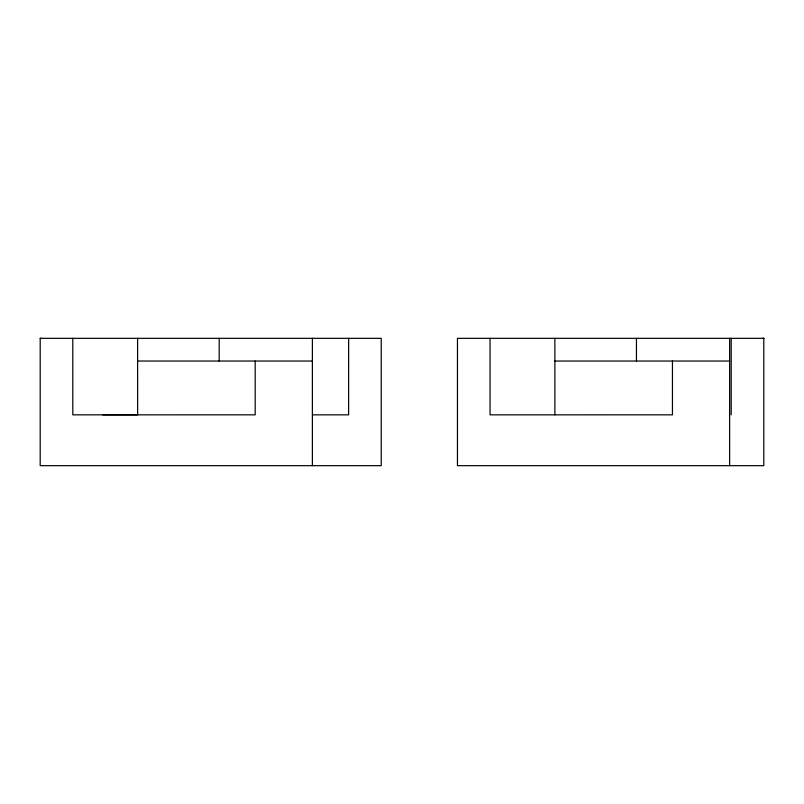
<?xml version="1.0" encoding="UTF-8"?>
<svg xmlns="http://www.w3.org/2000/svg" width="804" height="804" viewBox="0 0 804 804"><rect width="100%" height="100%" fill="white"/><g stroke="black" fill="none" stroke-linecap="round" stroke-linejoin="round"><path stroke-width="1.21" d="M348.645 338.343L348.624 414.844L312.475 414.844M731.198 414.844L731.208 338.343M763.8 338.333L763.8 465.667L457.456 465.667L457.456 338.333L763.8 338.333L762.694 338.333M40.2 338.333L381.227 338.333L381.227 465.667L40.2 465.667L40.2 338.333L41.305 338.333M137.615 338.333L137.615 361.036L312.384 361.036M554.871 338.333L554.871 361.036L729.63 361.036M102.761 414.844L255.19 414.834L255.19 361.036M554.871 361.036L554.891 414.834M137.615 361.036L137.635 414.834L72.802 414.844L72.792 338.343M729.63 338.333L729.63 465.667M672.445 361.036L672.445 414.834L490.058 414.844L490.048 338.343M636.446 338.333L636.446 361.036M312.384 338.333L312.384 465.667M219.19 338.333L219.19 361.036"/></g></svg>
